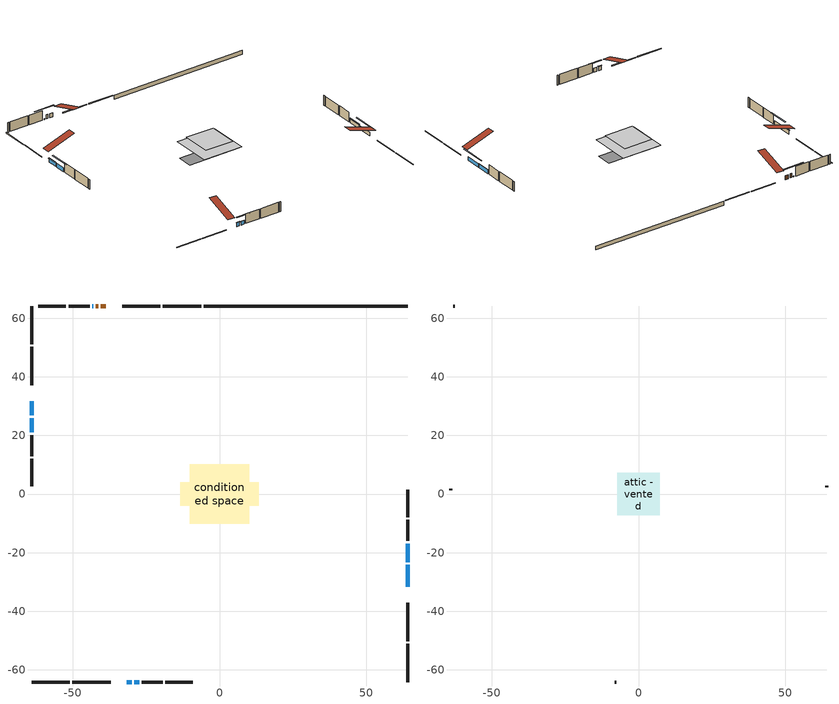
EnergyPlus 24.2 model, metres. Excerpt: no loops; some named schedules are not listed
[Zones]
conditioned space
 floor outside (Floor1 construction): -4.02,-4.02 -4.02,4.02 4.02,4.02 4.02,-4.02 z0.61
 floor adiabatic (AdiabaticFloorConstruction): -10.1,-10.1 -10.1,10.1 10.1,10.1 10.1,-10.1 z3.05
 floor foundation (Slab1 construction): -13.44,-3.93 -13.44,3.93 13.44,3.93 13.44,-3.93 z-1.37
 wall outside (RimJoist1 construction): -6.26,64.16 -19.29,64.16 / -64.16,-64.16 -51.13,-64.16 / -64.16,64.16 -64.16,51.13 / 64.16,-64.16 64.16,-51.13 z0.61:0.91
 wall outside (RimJoist2 construction): -20.22,64.16 -33.25,64.16 / -50.2,-64.16 -37.18,-64.16 / -64.16,50.2 -64.16,37.18 / 64.16,-50.2 64.16,-37.18 z0.61:0.91
 wall outside (AdiabaticWallConstruction 1): -38.84,64.16 -40.48,64.16 / -41.41,64.16 -42.22,64.16 z0.61:2.64
 wall outside (AdiabaticWallConstruction): 64.16,-31.59 64.16,-24.21 z0.61:2.36; 64.16,-23.28 64.16,-16.92 z0.61:2.5; -31.59,-64.16 -30.01,-64.16 / -64.16,31.59 -64.16,26.85 z0.61:2.48; -43.14,64.16 -43.44,64.16 z0.61:0.96; -29.08,-64.16 -27.44,-64.16 / -64.16,25.92 -64.16,21.02 z0.61:2.55
 wall outside (Wall1 construction): -44.36,64.16 -51.49,64.16 / -26.51,-64.16 -19.38,-64.16 / -64.16,20.09 -64.16,12.96 / 64.16,-15.99 64.16,-8.86 z0.61:5.49
 wall outside (Wall2 construction): -52.42,64.16 -61.81,64.16 / -18.45,-64.16 -9.07,-64.16 / -64.16,12.03 -64.16,2.64 / 64.16,-7.93 64.16,1.46 z0.61:5.49
 wall foundation (FoundationWall1 construction): -5.33,64.16,-1.37 -5.33,64.16,0.61 57.21,64.16,0.61 57.21,64.16,0.6 64.16,64.16,0.6 64.16,64.16,-1.37
 window (WindowConstruction): 64.16,-31.58 64.16,-24.21 z0.61:2.36
 window (WindowConstruction 3): 64.16,-23.28 64.16,-16.92 z0.61:2.5
 window (WindowConstruction 4): -31.58,-64.16 -30.01,-64.16 z0.61:2.48
 window (WindowConstruction 5): -64.16,31.58 -64.16,26.85 z0.61:2.48
 window (WindowConstruction 6): -43.14,64.16 -43.43,64.16 z0.61:0.95
 window (WindowConstruction 1): -29.08,-64.16 -27.44,-64.16 z0.61:2.55
 window (WindowConstruction 2): -64.16,25.92 -64.16,21.02 z0.61:2.55
 door (Door): -38.84,64.16 -40.48,64.16 z0.61:2.64
 door (Door 1): -41.41,64.16 -42.21,64.16 z0.61:2.64
 ceiling adiabatic (AdiabaticFloorConstruction): 10.1,-10.1 10.1,10.1 -10.1,10.1 -10.1,-10.1 z3.05
attic - vented
 floor to conditioned space (Floor2 construction Reversed): -7.27,-7.27 -7.27,7.27 7.27,7.27 7.27,-7.27 z5.49
 wall outside (Wall3 construction): -62.74,64.16 -63.23,64.16 / -8.14,-64.16 -7.64,-64.16 / -64.16,1.71 -64.16,1.22 / 64.16,2.39 64.16,2.89 z0.61:5.49
 roof outside (Roof1 construction): -37.91,64.16,5.49 -37.91,50,10.21 -34.18,50,10.21 -34.18,64.16,5.49; -32.51,-64.16,5.49 -32.51,-50,10.21 -36.25,-50,10.21 -36.25,-64.16,5.49; -64.16,32.51,5.49 -50,32.51,10.21 -50,36.25,10.21 -64.16,36.25,5.49; 64.16,-32.51,5.49 50,-32.51,10.21 50,-36.25,10.21 64.16,-36.25,5.49
shading: 64.16,-21.42 64.16,-34.37 64.57,-34.37 64.57,-21.42 z5.15; 64.16,-16.72 64.16,-23.48 64.57,-23.48 64.57,-16.72 z2.7; -29.8,-64.16 -31.79,-64.16 -31.79,-64.57 -29.8,-64.57 z2.68; -64.16,26.65 -64.16,31.79 -64.57,31.79 -64.57,26.65 z2.68; -48.66,64.16 -37.91,64.16 -37.91,64.57 -48.66,64.57 z6.18; -24.65,-64.16 -31.87,-64.16 -31.87,-64.57 -24.65,-64.57 z5.34; -64.16,18.23 -64.16,28.71 -64.57,28.71 -64.57,18.23 z5.34
[Building]
Building 1: Terrain=Suburbs
[Site:Location]
Toronto City Centre_ON: Latitude {deg}=43.63; Longitude {deg}=-79.39; Time Zone {hr}=-5; Elevation {m}=77; Keep Site Location Information=Yes
[Site:GroundTemperature:Shallow]
5.01852, 3.26908, 3.12898, 3.95918, 7.29196, 10.6092, 13.4851, 15.3069, 15.4617, 13.9799, 11.1774, 7.9619
[Site:WaterMainsTemperature]
Calculation Method=Schedule; Temperature Schedule=mains temperature schedule
[Material] Roughness=Rough; Thermal Absorptance=0.9
Name | Thickness {m} | Conductivity {W/m-K} | Density {kg/m3} | Specific Heat {J/kg-K} | Solar Absorptance | Visible Absorptance
asphalt or fiberglass shingles | 0.00635 | 0.162714 | 1121.4 | 1465.45 | 0.4 | 0.4
ceiling loosefill ins | 0.254 | 0.0480833 | 16.02 | 1046.75 | 0.7 | 0.7
ceiling stud and cavity | 0.1397 | 0.133789 | 65.682 | 1177.47 | 0.7 | 0.7
concrete 4.0 in. | 0.1016 | 1.803125 | 2242.8 | 837.4 | 0.7 | 0.7
concrete 8.0 in. | 0.2032 | 1.803125 | 2242.8 | 837.4 | 0.7 | 0.7
door material | 0.04445 | 0.053851 | 512.64 | 1214.23 | 0.7 | 0.7
door material 1 | 0.04445 | 0.0639163 | 512.64 | 1214.23 | 0.7 | 0.7
exterior vertical ins | 0.0454343 | 0.029427 | 32.04 | 1214.23 | 0.7 | 0.7
floor covering | 0.0127 | 0.0433444 | 54.468 | 1339.84 | 0.6 | 0.6
floor rigid ins | 0.103632 | 0.029427 | 32.04 | 1214.23 | 0.7 | 0.7
floor rigid ins 1; wall rigid ins | 0.512978 | 0.029427 | 32.04 | 1214.23 | 0.7 | 0.7
floor stud and cavity | 0.1397 | 0.216063 | 92.3553 | 1139.71 | 0.7 | 0.7
floor stud and cavity 1 | 0.1397 | 1.75129 | 37.0049 | 1207.88 | 0.7 | 0.7
furniture material conditioned space 1 | 0.1524 | 0.115458 | 640.8 | 1214.23 | 0.6 | 0.6
gypsum board | 0.0127 | 0.160291 | 801 | 837.4 | 0.6 | 0.6
gypsum board 1 | 0.0127 | 0.160291 | 801 | 837.4 | 0.7 | 0.7
osb sheathing 0.5 in. | 0.0127 | 0.115458 | 512.64 | 1214.23 | 0.7 | 0.7
osb sheathing 0.75 in. | 0.01905 | 0.115458 | 512.64 | 1214.23 | 0.7 | 0.7
osb sheathing 2.0 in. | 0.0508 | 0.115458 | 512.64 | 1214.23 | 0.7 | 0.7
rim joist rigid ins | 0.051816 | 0.029427 | 32.04 | 1214.23 | 0.7 | 0.7
rim joist stud and cavity | 0.0508 | 0.0404867 | 125.044 | 1163.47 | 0.6 | 0.6
rim joist stud and cavity 1 | 0.0508 | 0.0441415 | 125.044 | 1163.47 | 0.6 | 0.6
wall stud and cavity | 0.1397 | 0.0809575 | 139.0536 | 1170.24 | 0.7 | 0.7
wall stud and cavity 1 | 0.1397 | 0.0805465 | 139.0536 | 1170.24 | 0.7 | 0.7
wall stud and cavity 2 | 0.0889 | 6.9971 | 50.32683 | 1063.81 | 0.6 | 0.6
wall stud and cavity 3 | 0.0889 | 0.380278 | 52.3479 | 1209.89 | 0.7 | 0.7
wall stud and cavity 4 | 0.0889 | 0.391764 | 83.0341 | 1211.67 | 0.7 | 0.7
wood siding | 0.0254 | 0.102417 | 544.68 | 1172.36 | 0.4 | 0.4
wood siding 1 | 0.00254 | 0.102417 | 544.68 | 1172.36 | 0.4 | 0.4
wood siding 2; wood siding 3; wood siding 4 | 0.0254 | 0.102417 | 544.68 | 1172.36 | 0.7 | 0.7
[WindowMaterial:SimpleGlazingSystem]
Name | U-Factor {W/m2-K} | Solar Heat Gain Coefficient
WindowMaterial | 2.89692 | 0.69
WindowMaterial 1 | 2.88953 | 0.69
WindowMaterial 2 | 2.89067 | 0.69
WindowMaterial 3 | 2.89181 | 0.69
WindowMaterial 4 | 3.07123 | 0.43
[Construction]
AdiabaticFloorConstruction: floor stud and cavity 1, floor rigid ins 1, osb sheathing 0.75 in., floor covering
AdiabaticWallConstruction: wood siding 3, wall rigid ins, wall stud and cavity 3, gypsum board
AdiabaticWallConstruction 1: wood siding 4, wall rigid ins, wall stud and cavity 3, gypsum board
Door: door material
Door 1: door material 1
Floor1 construction: floor stud and cavity, floor rigid ins, osb sheathing 0.75 in., floor covering
Floor2 construction Reversed: gypsum board, ceiling stud and cavity, ceiling loosefill ins
FoundationWall1 construction: concrete 8.0 in., gypsum board 1
furniture construction conditioned space 1: furniture material conditioned space 1
PartitionWallConstruction: gypsum board, wall stud and cavity 4, gypsum board
RimJoist1 construction: wood siding 2, rim joist rigid ins, osb sheathing 2.0 in., rim joist stud and cavity
RimJoist2 construction: wood siding 2, rim joist rigid ins, osb sheathing 2.0 in., rim joist stud and cavity 1
Roof1 construction: asphalt or fiberglass shingles
Slab1 construction: concrete 4.0 in.
Wall1 construction: wood siding, osb sheathing 0.5 in., wall stud and cavity, gypsum board
Wall2 construction: wood siding, osb sheathing 0.5 in., wall stud and cavity 1, gypsum board
Wall3 construction: wood siding 1, wall stud and cavity 2
WindowConstruction: WindowMaterial
WindowConstruction 1; WindowConstruction 2: WindowMaterial 1
WindowConstruction 3: WindowMaterial 2
WindowConstruction 4; WindowConstruction 5: WindowMaterial 3
WindowConstruction 6: WindowMaterial 4
[Zone] Multiplier=1; Part of Total Floor Area=Yes
Name | Volume {m3}
attic - vented | 162.054
conditioned space | 1575.1
[Space]
Name | Zone | Volume {m3}
attic - vented 1 | attic - vented | 162.054
conditioned space 1 | conditioned space | 1575.1
[ZoneInfiltration:EffectiveLeakageArea]
infil attic - vented 1: Zone or Space=attic - vented 1; Schedule=Always On Discrete; Effective Air Leakage Area {cm2}=8903.16; Stack Coefficient=0.000667421; Wind Coefficient=1.7455e-05
[ZoneMixing]
whole house fan mix: Zone or Space=attic - vented; Schedule=Always On Continuous; Design Flow Rate Calculation Method=Flow/Zone; Design Flow Rate {m3/s}=0; Source Zone or Space=conditioned space
[SurfaceProperty:ExposedFoundationPerimeter]
Slab1: Exposed Perimeter Calculation Method=TotalExposedPerimeter; Total Exposed Perimeter {m}=69.494
[InternalMass] Zone or ZoneList=conditioned space; Space or SpaceList=conditioned space 1
Name | Construction | Surface Area {m2}
furniture mass conditioned space 1 | furniture construction conditioned space 1 | 273.84
partition wall mass | PartitionWallConstruction | 684.6
[Lights]
interior lighting: Zone or ZoneList or Space or SpaceList=conditioned space 1; Schedule=interior lighting schedule; Design Level Calculation Method=LightingLevel; Lighting Level {W}=343.2; Return Air Fraction=0; Fraction Radiant=0.6; Fraction Visible=0.2; Fraction Replaceable=1
[People]
occupants: Zone or ZoneList or Space or SpaceList=conditioned space 1; Number of People Schedule=occupants schedule; Number of People Calculation Method=People; Number of People=3; Fraction Radiant=0.314171; Sensible Heat Fraction=0.56303; Activity Level Schedule=occupants activity schedule; Carbon Dioxide Generation Rate {m3/s-W}=0; Enable ASHRAE 55 Comfort Warnings=No; Mean Radiant Temperature Calculation Type=EnclosureAveraged
[ElectricEquipment] Zone or ZoneList or Space or SpaceList=conditioned space 1; Design Level Calculation Method=EquipmentLevel
Name | Schedule | Design Level {W} | Fraction Latent | Fraction Radiant | Fraction Lost
clothes dryer | clothes dryer schedule | 140.772 | 0.015 | 0.081 | 0.85
clothes washer | clothes washer schedule | 32.1985 | 0.03 | 0.162 | 0.7
cooking range | cooking range schedule | 215.147 | 0.08 | 0.432 | 0.2
dishwasher | dishwasher schedule | 66.8632 | 0.3 | 0.18 | 0.4
fridge | fridge schedule | 72.9452 | 0 | 0.6 | 0
mech vent house fan | mech vent house fan schedule | 0 | 0 | 0 | 1
mech vent house fan cfis | mech vent house fan cfis schedule | 0 | 0 | 0 | 0
misc plug loads | misc plug loads schedule | 494.7 | 0.045 | 0.513 | 0.1
whole house fan | Always On Discrete | 0 | 0 | 0 | 1
[OtherEquipment] Zone or ZoneList or Space or SpaceList=conditioned space 1; Design Level Calculation Method=EquipmentLevel
Name | Fuel Type | Schedule | Design Level {W} | Fraction Latent | Fraction Radiant | Fraction Lost
clothes dryer 1 | Electricity | clothes dryer schedule | 0 | 0.015 | 0.081 | 0.85
cooking range 1 | Electricity | cooking range schedule | 0 | 0.08 | 0.432 | 0.2
general water use latent | None | general water use schedule | 62.594 | 1 | 0 | 0
general water use sensible | None | general water use schedule | -61.6891 | 0 | 0.6 | 0
mech vent house fan latent load | None | Always On Discrete | 0 | 1 | 0 | 0
mech vent house fan sensible load | None | Always On Discrete | 0 | 0 | 0 | 0
water heater energy adjustment1 | Electricity | Always On Discrete | 0.01 | 0 | 0 | 1
[ZoneInfiltration:DesignFlowRate] Zone or ZoneList or Space or SpaceList=conditioned space 1; Schedule=Always On Discrete; Design Flow Rate Calculation Method=Flow/Zone; Design Flow Rate {m3/s}=0
infil flow; natural vent flow; whole house fan flow
[AvailabilityManager:Scheduled]
central ac and furnace airloop Availability Manager: Schedule=Always On Discrete
[Foundation:Kiva]
Foundation Kiva 1: Initial Indoor Air Temperature {C}=18; Wall Height Above Grade {m}=0.609996; Wall Depth Below Slab {m}=0.2032; Custom Block Material Name 1=exterior vertical ins; Custom Block Depth 1 {m}=1.98001; Custom Block X Position 1 {m}=0.2159; Custom Block Z Position 1 {m}=0
[Foundation:Kiva:Settings]
Soil Conductivity {W/m-K}=0.849921; Soil Density {kg/m3}=1842.3; Soil Specific Heat {J/kg-K}=418.7; Ground Solar Absorptivity=0.9; Ground Thermal Absorptivity=0.9; Ground Surface Roughness {m}=0.03; Far-Field Width {m}=40; Deep-Ground Boundary Condition=ZeroFlux; Deep-Ground Depth {m}=40; Minimum Cell Dimension {m}=0.2; Maximum Cell Growth Coefficient=3; Simulation Timestep=Timestep
[Exterior:Lights]
exterior lighting: Schedule=exterior lighting schedule; Design Level {W}=75.6
[EnergyManagementSystem:GlobalVariable]
central_ac_and_furnace_airloop_Fan_RTF
infil_program_Qfan
infil_program_Qinf
natural_vent_program_Qnv
natural_vent_program_Qwhf
[EnergyManagementSystem:Sensor]
Name | Output:Variable or Output:Meter Index Key | Output:Variable or Output:Meter
airflow_gain | infil flow | Infiltration Sensible Heat Gain Energy
airflow_gain_1 | natural vent flow | Infiltration Sensible Heat Gain Energy
airflow_gain_2 | whole house fan flow | Infiltration Sensible Heat Gain Energy
airflow_loss | infil flow | Infiltration Sensible Heat Loss Energy
airflow_loss_1 | natural vent flow | Infiltration Sensible Heat Loss Energy
airflow_loss_2 | whole house fan flow | Infiltration Sensible Heat Loss Energy
clg_load_cond |  | Cooling:EnergyTransfer:Zone:CONDITIONED SPACE
clg_sp_s; clg_sp_s_1 | cooling setpoint | Schedule Value
clothes_dryer_exhaust_0_sch_s | clothes dryer exhaust 0 schedule | Schedule Value
cool_season | cooling season schedule | Schedule Value
htg_load_cond |  | Heating:EnergyTransfer:Zone:CONDITIONED SPACE
htg_sp_s; htg_sp_s_1 | heating setpoint | Schedule Value
ig_ee_conv | clothes dryer | Electric Equipment Convective Heating Energy
ig_ee_conv_2 | cooking range | Electric Equipment Convective Heating Energy
ig_ee_conv_4 | fridge | Electric Equipment Convective Heating Energy
ig_ee_conv_5 | misc plug loads | Electric Equipment Convective Heating Energy
ig_ee_conv_6 | whole house fan | Electric Equipment Convective Heating Energy
ig_ee_rad | clothes dryer | Electric Equipment Radiant Heating Energy
ig_ee_rad_2 | cooking range | Electric Equipment Radiant Heating Energy
ig_ee_rad_4 | fridge | Electric Equipment Radiant Heating Energy
ig_ee_rad_5 | misc plug loads | Electric Equipment Radiant Heating Energy
ig_ee_rad_6 | whole house fan | Electric Equipment Radiant Heating Energy
ig_lgt_conv | interior lighting | Lights Convective Heating Energy
ig_lgt_rad | interior lighting | Lights Radiant Heating Energy
ig_lgt_vis | interior lighting | Lights Visible Radiation Heating Energy
ig_oe_conv | clothes dryer 1 | Other Equipment Convective Heating Energy
ig_oe_conv_1 | cooking range 1 | Other Equipment Convective Heating Energy
ig_oe_conv_2 | general water use latent | Other Equipment Convective Heating Energy
ig_oe_conv_3 | general water use sensible | Other Equipment Convective Heating Energy
ig_oe_conv_4 | water heater energy adjustment1 | Other Equipment Convective Heating Energy
ig_oe_rad | clothes dryer 1 | Other Equipment Radiant Heating Energy
ig_oe_rad_1 | cooking range 1 | Other Equipment Radiant Heating Energy
ig_oe_rad_2 | general water use latent | Other Equipment Radiant Heating Energy
ig_oe_rad_3 | general water use sensible | Other Equipment Radiant Heating Energy
ig_oe_rad_4 | water heater energy adjustment1 | Other Equipment Radiant Heating Energy
ig_ppl_conv | occupants | People Convective Heating Energy
ig_ppl_rad | occupants | People Radiant Heating Energy
im_conv | furniture mass conditioned space 1 | Surface Inside Face Convection Heat Gain Energy
im_conv_1 | partition wall mass | Surface Inside Face Convection Heat Gain Energy
im_ig | furniture mass conditioned space 1 | Surface Inside Face Internal Gains Radiation Heat Gain Energy
im_ig_1 | partition wall mass | Surface Inside Face Internal Gains Radiation Heat Gain Energy
im_lgt | furniture mass conditioned space 1 | Surface Inside Face Lights Radiation Heat Gain Energy
im_lgt_1 | partition wall mass | Surface Inside Face Lights Radiation Heat Gain Energy
im_sol | furniture mass conditioned space 1 | Surface Inside Face Solar Radiation Heat Gain Energy
im_sol_1 | partition wall mass | Surface Inside Face Solar Radiation Heat Gain Energy
im_surf | furniture mass conditioned space 1 | Surface Inside Face Net Surface Thermal Radiation Heat Gain Energy
im_surf_1 | partition wall mass | Surface Inside Face Net Surface Thermal Radiation Heat Gain Energy
mv_conv | mech vent house fan | Electric Equipment Convective Heating Energy
mv_conv_1 | mech vent house fan cfis | Electric Equipment Convective Heating Energy
mv_conv_2 | mech vent house fan latent load | Other Equipment Convective Heating Energy
mv_conv_3 | mech vent house fan sensible load | Other Equipment Convective Heating Energy
mv_rad | mech vent house fan | Electric Equipment Radiant Heating Energy
mv_rad_1 | mech vent house fan cfis | Electric Equipment Radiant Heating Energy
mv_rad_2 | mech vent house fan latent load | Other Equipment Radiant Heating Energy
mv_rad_3 | mech vent house fan sensible load | Other Equipment Radiant Heating Energy
natural_vent_s | natural vent schedule | Schedule Value
out_pb_s |  | Site Outdoor Air Barometric Pressure
out_wt_s |  | Site Outdoor Air Humidity Ratio
site_vw_s |  | Site Wind Speed
ss_back_out | Window1 | Surface Window Shortwave from Zone Back Out Window Heat Transfer Rate
ss_back_out_1 | Window10 | Surface Window Shortwave from Zone Back Out Window Heat Transfer Rate
ss_back_out_2 | Window14 | Surface Window Shortwave from Zone Back Out Window Heat Transfer Rate
ss_back_out_3 | Window15 | Surface Window Shortwave from Zone Back Out Window Heat Transfer Rate
ss_back_out_4 | Window18 | Surface Window Shortwave from Zone Back Out Window Heat Transfer Rate
ss_back_out_5 | Window6 | Surface Window Shortwave from Zone Back Out Window Heat Transfer Rate
ss_back_out_6 | Window7 | Surface Window Shortwave from Zone Back Out Window Heat Transfer Rate
ss_conv | Door1 | Surface Inside Face Convection Heat Gain Energy
ss_conv_1 | Door3 | Surface Inside Face Convection Heat Gain Energy
ss_conv_2 | Window1 | Surface Inside Face Convection Heat Gain Energy
ss_conv_3 | Window10 | Surface Inside Face Convection Heat Gain Energy
ss_conv_4 | Window14 | Surface Inside Face Convection Heat Gain Energy
ss_conv_5 | Window15 | Surface Inside Face Convection Heat Gain Energy
ss_conv_6 | Window18 | Surface Inside Face Convection Heat Gain Energy
ss_conv_7 | Window6 | Surface Inside Face Convection Heat Gain Energy
ss_conv_8 | Window7 | Surface Inside Face Convection Heat Gain Energy
ss_ig | Door1 | Surface Inside Face Internal Gains Radiation Heat Gain Energy
ss_ig_1 | Door3 | Surface Inside Face Internal Gains Radiation Heat Gain Energy
ss_ig_2 | Window1 | Surface Inside Face Internal Gains Radiation Heat Gain Energy
ss_ig_3 | Window10 | Surface Inside Face Internal Gains Radiation Heat Gain Energy
ss_ig_4 | Window14 | Surface Inside Face Internal Gains Radiation Heat Gain Energy
ss_ig_5 | Window15 | Surface Inside Face Internal Gains Radiation Heat Gain Energy
ss_ig_6 | Window18 | Surface Inside Face Internal Gains Radiation Heat Gain Energy
ss_ig_7 | Window6 | Surface Inside Face Internal Gains Radiation Heat Gain Energy
ss_ig_8 | Window7 | Surface Inside Face Internal Gains Radiation Heat Gain Energy
ss_lgt | Door1 | Surface Inside Face Lights Radiation Heat Gain Energy
ss_lgt_1 | Door3 | Surface Inside Face Lights Radiation Heat Gain Energy
ss_sol | Door1 | Surface Inside Face Solar Radiation Heat Gain Energy
ss_sol_1 | Door3 | Surface Inside Face Solar Radiation Heat Gain Energy
ss_surf | Door1 | Surface Inside Face Net Surface Thermal Radiation Heat Gain Energy
ss_surf_1 | Door3 | Surface Inside Face Net Surface Thermal Radiation Heat Gain Energy
ss_surf_2 | Window1 | Surface Inside Face Net Surface Thermal Radiation Heat Gain Energy
ss_surf_3 | Window10 | Surface Inside Face Net Surface Thermal Radiation Heat Gain Energy
ss_surf_4 | Window14 | Surface Inside Face Net Surface Thermal Radiation Heat Gain Energy
ss_surf_5 | Window15 | Surface Inside Face Net Surface Thermal Radiation Heat Gain Energy
ss_surf_6 | Window18 | Surface Inside Face Net Surface Thermal Radiation Heat Gain Energy
ss_surf_7 | Window6 | Surface Inside Face Net Surface Thermal Radiation Heat Gain Energy
ss_surf_8 | Window7 | Surface Inside Face Net Surface Thermal Radiation Heat Gain Energy
ss_trans_in | Window1 | Surface Window Transmitted Solar Radiation Rate
ss_trans_in_1 | Window10 | Surface Window Transmitted Solar Radiation Rate
ss_trans_in_2 | Window14 | Surface Window Transmitted Solar Radiation Rate
ss_trans_in_3 | Window15 | Surface Window Transmitted Solar Radiation Rate
ss_trans_in_4 | Window18 | Surface Window Transmitted Solar Radiation Rate
ss_trans_in_5 | Window6 | Surface Window Transmitted Solar Radiation Rate
ss_trans_in_6 | Window7 | Surface Window Transmitted Solar Radiation Rate
ss_trans_out | Window1 | Surface Inside Face Initial Transmitted Diffuse Transmitted Out Window Solar Radiation Rate
ss_trans_out_1 | Window10 | Surface Inside Face Initial Transmitted Diffuse Transmitted Out Window Solar Radiation Rate
ss_trans_out_2 | Window14 | Surface Inside Face Initial Transmitted Diffuse Transmitted Out Window Solar Radiation Rate
ss_trans_out_3 | Window15 | Surface Inside Face Initial Transmitted Diffuse Transmitted Out Window Solar Radiation Rate
ss_trans_out_4 | Window18 | Surface Inside Face Initial Transmitted Diffuse Transmitted Out Window Solar Radiation Rate
ss_trans_out_5 | Window6 | Surface Inside Face Initial Transmitted Diffuse Transmitted Out Window Solar Radiation Rate
ss_trans_out_6 | Window7 | Surface Inside Face Initial Transmitted Diffuse Transmitted Out Window Solar Radiation Rate
s_conv | Floor1 | Surface Inside Face Convection Heat Gain Energy
s_conv_1 | Floor2 | Surface Inside Face Convection Heat Gain Energy
s_conv_10 | RimJoist2:180 | Surface Inside Face Convection Heat Gain Energy
s_conv_11 | RimJoist2:270 | Surface Inside Face Convection Heat Gain Energy
s_conv_12 | RimJoist2:90 | Surface Inside Face Convection Heat Gain Energy
s_conv_13 | Slab1 | Surface Inside Face Convection Heat Gain Energy
s_conv_14 | Wall1:0 | Surface Inside Face Convection Heat Gain Energy
s_conv_15 | Wall1:180 | Surface Inside Face Convection Heat Gain Energy
s_conv_16 | Wall1:270 | Surface Inside Face Convection Heat Gain Energy
s_conv_17 | Wall1:90 | Surface Inside Face Convection Heat Gain Energy
s_conv_18 | Wall2:0 | Surface Inside Face Convection Heat Gain Energy
s_conv_19 | Wall2:180 | Surface Inside Face Convection Heat Gain Energy
s_conv_2 | FoundationWall1 | Surface Inside Face Convection Heat Gain Energy
s_conv_20 | Wall2:270 | Surface Inside Face Convection Heat Gain Energy
s_conv_21 | Wall2:90 | Surface Inside Face Convection Heat Gain Energy
s_conv_3 | inferred conditioned ceiling | Surface Inside Face Convection Heat Gain Energy
s_conv_4 | inferred conditioned floor | Surface Inside Face Convection Heat Gain Energy
s_conv_5 | RimJoist1:0 | Surface Inside Face Convection Heat Gain Energy
s_conv_6 | RimJoist1:180 | Surface Inside Face Convection Heat Gain Energy
s_conv_7 | RimJoist1:270 | Surface Inside Face Convection Heat Gain Energy
s_conv_8 | RimJoist1:90 | Surface Inside Face Convection Heat Gain Energy
s_conv_9 | RimJoist2:0 | Surface Inside Face Convection Heat Gain Energy
s_ig | Floor1 | Surface Inside Face Internal Gains Radiation Heat Gain Energy
s_ig_1 | Floor2 | Surface Inside Face Internal Gains Radiation Heat Gain Energy
s_ig_10 | RimJoist2:180 | Surface Inside Face Internal Gains Radiation Heat Gain Energy
s_ig_11 | RimJoist2:270 | Surface Inside Face Internal Gains Radiation Heat Gain Energy
s_ig_12 | RimJoist2:90 | Surface Inside Face Internal Gains Radiation Heat Gain Energy
s_ig_13 | Slab1 | Surface Inside Face Internal Gains Radiation Heat Gain Energy
s_ig_14 | Wall1:0 | Surface Inside Face Internal Gains Radiation Heat Gain Energy
s_ig_15 | Wall1:180 | Surface Inside Face Internal Gains Radiation Heat Gain Energy
s_ig_16 | Wall1:270 | Surface Inside Face Internal Gains Radiation Heat Gain Energy
s_ig_17 | Wall1:90 | Surface Inside Face Internal Gains Radiation Heat Gain Energy
s_ig_18 | Wall2:0 | Surface Inside Face Internal Gains Radiation Heat Gain Energy
s_ig_19 | Wall2:180 | Surface Inside Face Internal Gains Radiation Heat Gain Energy
s_ig_2 | FoundationWall1 | Surface Inside Face Internal Gains Radiation Heat Gain Energy
s_ig_20 | Wall2:270 | Surface Inside Face Internal Gains Radiation Heat Gain Energy
s_ig_21 | Wall2:90 | Surface Inside Face Internal Gains Radiation Heat Gain Energy
s_ig_3 | inferred conditioned ceiling | Surface Inside Face Internal Gains Radiation Heat Gain Energy
s_ig_4 | inferred conditioned floor | Surface Inside Face Internal Gains Radiation Heat Gain Energy
s_ig_5 | RimJoist1:0 | Surface Inside Face Internal Gains Radiation Heat Gain Energy
s_ig_6 | RimJoist1:180 | Surface Inside Face Internal Gains Radiation Heat Gain Energy
s_ig_7 | RimJoist1:270 | Surface Inside Face Internal Gains Radiation Heat Gain Energy
